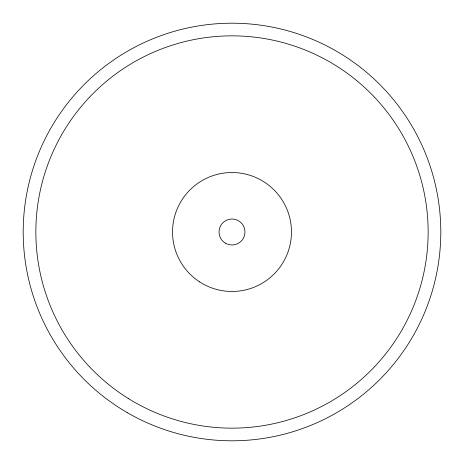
<?xml version="1.0" encoding="UTF-8"?>
<svg xmlns="http://www.w3.org/2000/svg" width="464" height="464" viewBox="0 0 464 464"><rect width="100%" height="100%" fill="white"/><g stroke="black" fill="none" stroke-linecap="round" stroke-linejoin="round"><path stroke-width="0.7" d="M127.6 412.827A208.8 208.8 0 0 0 440.8 232A208.8 208.8 0 0 0 127.6 51.173A208.8 208.8 0 0 0 127.6 412.827M128.638 398.704A196.144 196.144 0 0 0 428.046 238.16A196.144 196.144 0 0 0 139.31 59.137A196.144 196.144 0 0 0 128.638 398.704M199.607 281.88A59.479 59.479 0 0 0 291.392 235.115A59.479 59.479 0 0 0 205.001 179.005A59.479 59.479 0 0 0 199.607 281.88M225.516 243.235A12.969 12.969 0 0 0 244.969 232A12.969 12.969 0 0 0 225.516 220.765A12.969 12.969 0 0 0 225.516 243.235"/></g></svg>
